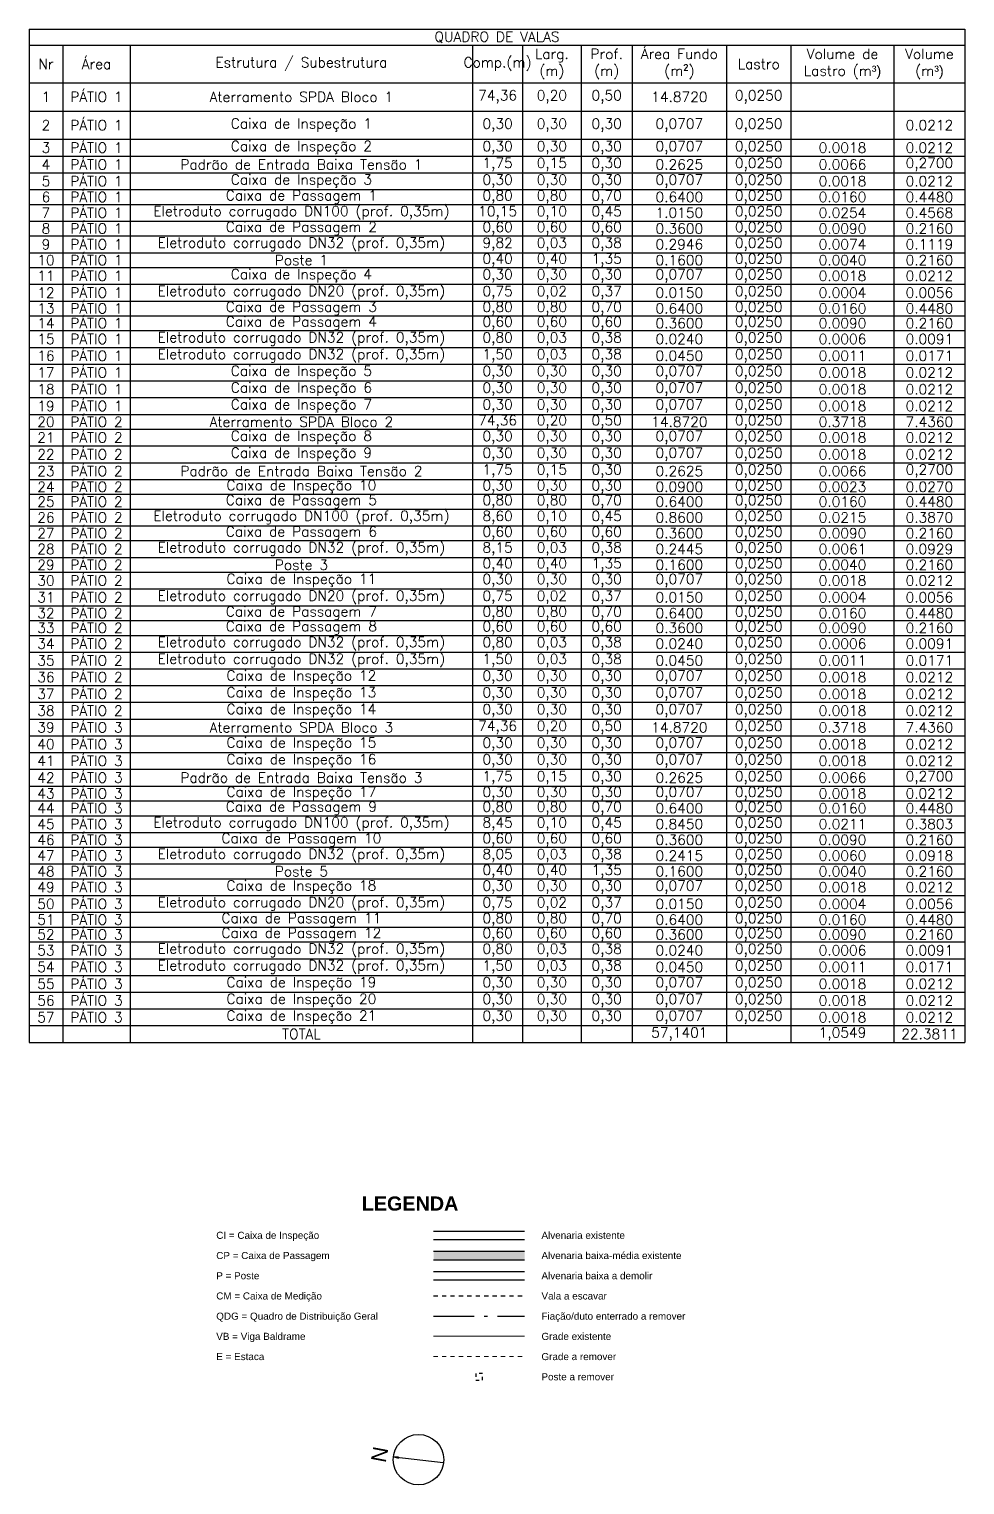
# Model space of a CAD drawing. Extents: x 0 to 11638, y -6007 to 0.
# Drawn here: x 10120.04 to 10147.82, y -3785.59 to -3742.37 of the extents above; entities that cross this region are included whole.
import ezdxf

# ---------------------------------------------------------------- set-up
doc = ezdxf.new("R2010")
doc.units = 0
doc.linetypes.add('ACAD_ISO10W100', pattern=[18, 12, -3, 0, -3])
doc.linetypes.add('DASHED', pattern=[0.25, 0.125, -0.125])
doc.layers.get('0').update_dxf_attribs({"linetype": 'CONTINUOUS'})
for name, color, linetype, lineweight in [('ARQ - Alvenaria Alta', 251, 'CONTINUOUS', 13), ('ARQ - Alvenaria Média-Baixa', 252, 'CONTINUOUS', 20), ('ARQ - Grades', 1, 'CONTINUOUS', 15), ('Elétrica', 30, 'CONTINUOUS', 20)]:
    doc.layers.add(name, color=color, linetype=linetype, lineweight=lineweight)
doc.layers.add('ARQ - Desnível Terreno', color=14, linetype='CONTINUOUS')
doc.styles.add('ROMANS', font='romans.shx', dxfattribs={"height": 0.3})
doc.styles.get("Standard").update_dxf_attribs({"font": 'arial.ttf', "height": 0.15})

# ---------------------------------------------------------------- blocks, each defined once
blk = doc.blocks.new('*T853')
at = {"color": 0, "linetype": 'ByBlock', "lineweight": -2, "transparency": 16777216}
for p, q in [((0, 0), (27.781, 0)), ((0, 0), (0, -30.084)), ((27.781, 0), (27.781, -30.084)), ((0, -0.48), (27.781, -0.48)), ((1, -0.48), (1, -30.084)), ((3, -0.48), (3, -30.084)), ((13.168, -0.48), (13.168, -30.084)), ((14.647, -0.48), (14.647, -30.084)), ((16.394, -0.48), (16.394, -30.084)), ((17.904, -0.48), (17.904, -30.084)), ((20.707, -0.48), (20.707, -30.084)), ((22.618, -0.48), (22.618, -30.084)), ((25.677, -0.48), (25.677, -30.084)), ((0, -1.592), (27.781, -1.592)), ((0, -2.432), (27.781, -2.432)), ((0, -3.272), (27.781, -3.272)), ((0, -3.769), (27.781, -3.769)), ((0, -4.266), (27.781, -4.266)), ((0, -4.764), (27.781, -4.764)), ((0, -5.204), (27.781, -5.204)), ((0, -5.701), (27.781, -5.701)), ((0, -6.141), (27.781, -6.141)), ((0, -6.638), (27.781, -6.638)), ((0, -7.078), (27.781, -7.078)), ((0, -7.575), (27.781, -7.575)), ((0, -8.072), (27.781, -8.072)), ((0, -8.512), (27.781, -8.512)), ((0, -8.952), (27.781, -8.952)), ((0, -9.449), (27.781, -9.449)), ((0, -9.946), (27.781, -9.946)), ((0, -10.444), (27.781, -10.444)), ((0, -10.941), (27.781, -10.941)), ((0, -11.438), (27.781, -11.438)), ((0, -11.878), (27.781, -11.878)), ((0, -12.375), (27.781, -12.375)), ((0, -12.872), (27.781, -12.872)), ((0, -13.369), (27.781, -13.369)), ((0, -13.809), (27.781, -13.809)), ((0, -14.249), (27.781, -14.249)), ((0, -14.746), (27.781, -14.746)), ((0, -15.186), (27.781, -15.186)), ((0, -15.684), (27.781, -15.684)), ((0, -16.124), (27.781, -16.124)), ((0, -16.621), (27.781, -16.621)), ((0, -17.118), (27.781, -17.118)), ((0, -17.558), (27.781, -17.558)), ((0, -17.998), (27.781, -17.998)), ((0, -18.495), (27.781, -18.495)), ((0, -18.992), (27.781, -18.992)), ((0, -19.489), (27.781, -19.489)), ((0, -19.986), (27.781, -19.986)), ((0, -20.484), (27.781, -20.484)), ((0, -20.981), (27.781, -20.981)), ((0, -21.478), (27.781, -21.478)), ((0, -21.975), (27.781, -21.975)), ((0, -22.472), (27.781, -22.472)), ((0, -22.912), (27.781, -22.912)), ((0, -23.352), (27.781, -23.352)), ((0, -23.849), (27.781, -23.849)), ((0, -24.289), (27.781, -24.289)), ((0, -24.786), (27.781, -24.786)), ((0, -25.226), (27.781, -25.226)), ((0, -25.724), (27.781, -25.724)), ((0, -26.221), (27.781, -26.221)), ((0, -26.661), (27.781, -26.661)), ((0, -27.101), (27.781, -27.101)), ((0, -27.598), (27.781, -27.598)), ((0, -28.095), (27.781, -28.095)), ((0, -28.592), (27.781, -28.592)), ((0, -29.089), (27.781, -29.089)), ((0, -29.586), (27.781, -29.586)), ((0, -30.084), (27.781, -30.084))]:
    blk.add_line(p, q, dxfattribs=at)
at = {"color": 0, "lineweight": -2, "transparency": 16777216, "char_height": 0.3, "attachment_point": 5, "style": 'ROMANS'}
for s, insert, width in [('QUADRO DE VALAS', (13.891, -0.24), 27.70131), ('Área', (2, -1.036), 1.92), ('Estrutura / Subestrutura', (8.084, -1.036), 10.08832), ('Comp.(m)', (13.908, -1.036), 1.3987), ('Larg. (m)', (15.52, -1.036), 1.66691), ('Prof. (m)', (17.149, -1.036), 1.43008), ('Área Fundo (m²)', (19.305, -1.036), 2.72275), ('Volume de Lastro (m{\\fArial|b0|i0|c0|p34;³)}', (24.148, -1.036), 2.97929), ('Volume (m{\\fArial|b0|i0|c0|p34;³)}', (26.729, -1.036), 2.02415), ('Nr', (0.5, -1.036), 0.92), ('Lastro', (21.662, -1.036), 1.83111), ('1', (0.5, -2.012), 0.94), ('PÁTIO 1', (2, -2.012), 1.94), ('{\\C256;Aterramento SPDA Bloco 1}', (8.084, -2.012), 10.10832), ('74,36', (13.908, -2.012), 1.4187), ('0,20', (15.52, -2.012), 1.68691), ('0,50', (17.149, -2.012), 1.45008), ('14.8720', (19.305, -2.012), 2.74275), ('0,0250', (21.662, -2.012), 1.85111), ('2', (0.5, -2.852), 0.94), ('PÁTIO 1', (2, -2.852), 1.94), ('Caixa de Inspeção 1', (8.084, -2.852), 10.10832), ('0,30', (13.908, -2.852), 1.4187), ('0,30', (15.52, -2.852), 1.68691), ('0,30', (17.149, -2.852), 1.45008), ('0,0707', (19.305, -2.852), 2.74275), ('0,0250', (21.662, -2.852), 1.85111), ('0.0212', (26.729, -2.852), 2.04415), ('3', (0.5, -3.521), 0.94), ('PÁTIO 1', (2, -3.521), 1.94), ('Caixa de Inspeção 2', (8.084, -3.521), 10.10832), ('0,30', (13.908, -3.521), 1.4187), ('0,30', (15.52, -3.521), 1.68691), ('0,30', (17.149, -3.521), 1.45008), ('0,0707', (19.305, -3.521), 2.74275), ('0,0250', (21.662, -3.521), 1.85111), ('0.0018', (24.148, -3.521), 2.99929), ('0.0212', (26.729, -3.521), 2.04415), ('4', (0.5, -4.018), 0.94), ('PÁTIO 1', (2, -4.018), 1.94), ('{\\C256;Padrão de Entrada Baixa Tensão 1}', (8.084, -4.018), 10.10832), ('1,75', (13.908, -4.018), 1.4187), ('0,15', (15.52, -4.018), 1.68691), ('0,30', (17.149, -4.018), 1.45008), ('0.2625', (19.305, -4.018), 2.74275), ('0,0250', (21.662, -4.018), 1.85111), ('0.0066', (24.148, -4.018), 2.99929), ('0,2700', (26.729, -4.018), 2.04415), ('PÁTIO 1', (2, -4.515), 1.94), ('Caixa de Inspeção 3', (8.084, -4.515), 10.10832), ('0,30', (13.908, -4.515), 1.4187), ('0,30', (15.52, -4.515), 1.68691), ('0,30', (17.149, -4.515), 1.45008), ('0,0707', (19.305, -4.515), 2.74275), ('0,0250', (21.662, -4.515), 1.85111), ('5', (0.5, -4.515), 0.94), ('PÁTIO 1', (2, -4.984), 1.94), ('0.0018', (24.148, -4.515), 2.99929), ('0.0212', (26.729, -4.515), 2.04415), ('6', (0.5, -4.984), 0.94), ('Caixa de Passagem 1', (8.084, -4.984), 10.10832), ('0,80', (13.908, -4.984), 1.4187), ('0,80', (15.52, -4.984), 1.68691), ('0,70', (17.149, -4.984), 1.45008), ('0.6400', (19.305, -4.984), 2.74275), ('0,0250', (21.662, -4.984), 1.85111), ('0.0160', (24.148, -4.984), 2.99929), ('0.4480', (26.729, -4.984), 2.04415), ('7', (0.5, -5.452), 0.94), ('PÁTIO 1', (2, -5.452), 1.94), ('Eletroduto corrugado DN100 (prof. 0,35m)', (8.084, -5.452), 10.10832), ('10,15', (13.908, -5.452), 1.4187), ('0,10', (15.52, -5.452), 1.68691), ('0,45', (17.149, -5.452), 1.45008), ('1.0150', (19.305, -5.452), 2.74275), ('0,0250', (21.662, -5.452), 1.85111), ('0.0254', (24.148, -5.452), 2.99929), ('0.4568', (26.729, -5.452), 2.04415), ('8', (0.5, -5.921), 0.94), ('PÁTIO 1', (2, -5.921), 1.94), ('Caixa de Passagem 2', (8.084, -5.921), 10.10832), ('0,60', (13.908, -5.921), 1.4187), ('0,60', (15.52, -5.921), 1.68691), ('0,60', (17.149, -5.921), 1.45008), ('0.3600', (19.305, -5.921), 2.74275), ('0,0250', (21.662, -5.921), 1.85111), ('0.0090', (24.148, -5.921), 2.99929), ('0.2160', (26.729, -5.921), 2.04415), ('9', (0.5, -6.389), 0.94), ('PÁTIO 1', (2, -6.389), 1.94), ('Eletroduto corrugado DN32 (prof. 0,35m)', (8.084, -6.389), 10.10832), ('9,82', (13.908, -6.389), 1.4187), ('0,03', (15.52, -6.389), 1.68691), ('0,38', (17.149, -6.389), 1.45008), ('0.2946', (19.305, -6.389), 2.74275), ('0,0250', (21.662, -6.389), 1.85111), ('0.0074', (24.148, -6.389), 2.99929), ('0.1119', (26.729, -6.389), 2.04415), ('10', (0.5, -6.858), 0.94), ('PÁTIO 1', (2, -6.858), 1.94), ('Poste 1', (8.084, -6.858), 10.10832), ('0,40', (13.908, -6.858), 1.4187), ('0,40', (15.52, -6.858), 1.68691), ('1,35', (17.149, -6.858), 1.45008), ('0.1600', (19.305, -6.858), 2.74275), ('0,0250', (21.662, -6.858), 1.85111), ('0.0040', (24.148, -6.858), 2.99929), ('0.2160', (26.729, -6.858), 2.04415), ('11', (0.5, -7.326), 0.94), ('PÁTIO 1', (2, -7.326), 1.94), ('Caixa de Inspeção 4', (8.084, -7.326), 10.10832), ('0,30', (13.908, -7.326), 1.4187), ('0,30', (15.52, -7.326), 1.68691), ('0,30', (17.149, -7.326), 1.45008), ('0,0707', (19.305, -7.326), 2.74275), ('0,0250', (21.662, -7.326), 1.85111), ('0.0018', (24.148, -7.326), 2.99929), ('0.0212', (26.729, -7.326), 2.04415), ('12', (0.5, -7.824), 0.94), ('PÁTIO 1', (2, -7.824), 1.94), ('Eletroduto corrugado DN20 (prof. 0,35m)', (8.084, -7.824), 10.10832), ('0,75', (13.908, -7.824), 1.4187), ('0,02', (15.52, -7.824), 1.68691), ('0,37', (17.149, -7.824), 1.45008), ('0.0150', (19.305, -7.824), 2.74275), ('0,0250', (21.662, -7.824), 1.85111), ('0.0004', (24.148, -7.824), 2.99929), ('0.0056', (26.729, -7.824), 2.04415), ('13', (0.5, -8.292), 0.94), ('PÁTIO 1', (2, -8.292), 1.94), ('Caixa de Passagem 3', (8.084, -8.292), 10.10832), ('0,80', (13.908, -8.292), 1.4187), ('0,80', (15.52, -8.292), 1.68691), ('0,70', (17.149, -8.292), 1.45008), ('0.6400', (19.305, -8.292), 2.74275), ('0,0250', (21.662, -8.292), 1.85111), ('0.0160', (24.148, -8.292), 2.99929), ('0.4480', (26.729, -8.292), 2.04415), ('14', (0.5, -8.732), 0.94), ('PÁTIO 1', (2, -8.732), 1.94), ('Caixa de Passagem 4', (8.084, -8.732), 10.10832), ('0,60', (13.908, -8.732), 1.4187), ('0,60', (15.52, -8.732), 1.68691), ('0,60', (17.149, -8.732), 1.45008), ('0.3600', (19.305, -8.732), 2.74275), ('0,0250', (21.662, -8.732), 1.85111), ('0.0090', (24.148, -8.732), 2.99929), ('0.2160', (26.729, -8.732), 2.04415), ('15', (0.5, -9.201), 0.94), ('PÁTIO 1', (2, -9.201), 1.94), ('Eletroduto corrugado DN32 (prof. 0,35m)', (8.084, -9.201), 10.10832), ('0,80', (13.908, -9.201), 1.4187), ('0,03', (15.52, -9.201), 1.68691), ('0,38', (17.149, -9.201), 1.45008), ('0.0240', (19.305, -9.201), 2.74275), ('0,0250', (21.662, -9.201), 1.85111), ('0.0006', (24.148, -9.201), 2.99929), ('0.0091', (26.729, -9.201), 2.04415), ('PÁTIO 1', (2, -9.698), 1.94), ('Eletroduto corrugado DN32 (prof. 0,35m)', (8.084, -9.698), 10.10832), ('1,50', (13.908, -9.698), 1.4187), ('0,03', (15.52, -9.698), 1.68691), ('0,38', (17.149, -9.698), 1.45008), ('0,0250', (21.662, -9.698), 1.85111), ('16', (0.5, -9.698), 0.94), ('0.0450', (19.305, -9.698), 2.74275), ('0.0011', (24.148, -9.698), 2.99929), ('0.0171', (26.729, -9.698), 2.04415), ('17', (0.5, -10.195), 0.94), ('PÁTIO 1', (2, -10.195), 1.94), ('Caixa de Inspeção 5', (8.084, -10.195), 10.10832), ('0,30', (13.908, -10.195), 1.4187), ('0,30', (15.52, -10.195), 1.68691), ('0,30', (17.149, -10.195), 1.45008), ('0,0707', (19.305, -10.195), 2.74275), ('0,0250', (21.662, -10.195), 1.85111), ('0.0018', (24.148, -10.195), 2.99929), ('0.0212', (26.729, -10.195), 2.04415), ('18', (0.5, -10.692), 0.94), ('PÁTIO 1', (2, -10.692), 1.94), ('Caixa de Inspeção 6', (8.084, -10.692), 10.10832), ('0,30', (13.908, -10.692), 1.4187), ('0,30', (15.52, -10.692), 1.68691), ('0,30', (17.149, -10.692), 1.45008), ('0,0707', (19.305, -10.692), 2.74275), ('0,0250', (21.662, -10.692), 1.85111), ('0.0018', (24.148, -10.692), 2.99929), ('0.0212', (26.729, -10.692), 2.04415), ('19', (0.5, -11.189), 0.94), ('PÁTIO 1', (2, -11.189), 1.94), ('Caixa de Inspeção 7', (8.084, -11.189), 10.10832), ('0,30', (13.908, -11.189), 1.4187), ('0,30', (15.52, -11.189), 1.68691), ('0,30', (17.149, -11.189), 1.45008), ('0,0707', (19.305, -11.189), 2.74275), ('0,0250', (21.662, -11.189), 1.85111), ('0.0018', (24.148, -11.189), 2.99929), ('0.0212', (26.729, -11.189), 2.04415), ('20', (0.5, -11.658), 0.94), ('PÁTIO 2', (2, -11.658), 1.94), ('{\\C256;Aterramento SPDA Bloco 2}', (8.084, -11.658), 10.10832), ('74,36', (13.908, -11.658), 1.4187), ('0,20', (15.52, -11.658), 1.68691), ('0,50', (17.149, -11.658), 1.45008), ('14.8720', (19.305, -11.658), 2.74275), ('0,0250', (21.662, -11.658), 1.85111), ('0.3718', (24.148, -11.658), 2.99929), ('7.4360', (26.729, -11.658), 2.04415), ('21', (0.5, -12.126), 0.94), ('PÁTIO 2', (2, -12.126), 1.94), ('Caixa de Inspeção 8', (8.084, -12.126), 10.10832), ('0,30', (13.908, -12.126), 1.4187), ('0,30', (15.52, -12.126), 1.68691), ('0,30', (17.149, -12.126), 1.45008), ('0,0707', (19.305, -12.126), 2.74275), ('0,0250', (21.662, -12.126), 1.85111), ('0.0018', (24.148, -12.126), 2.99929), ('0.0212', (26.729, -12.126), 2.04415), ('22', (0.5, -12.624), 0.94), ('PÁTIO 2', (2, -12.624), 1.94), ('Caixa de Inspeção 9', (8.084, -12.624), 10.10832), ('0,30', (13.908, -12.624), 1.4187), ('0,30', (15.52, -12.624), 1.68691), ('0,30', (17.149, -12.624), 1.45008), ('0,0707', (19.305, -12.624), 2.74275), ('0,0250', (21.662, -12.624), 1.85111), ('0.0018', (24.148, -12.624), 2.99929), ('0.0212', (26.729, -12.624), 2.04415), ('PÁTIO 2', (2, -13.121), 1.94), ('{\\C256;Padrão de Entrada Baixa Tensão 2}', (8.084, -13.121), 10.10832), ('1,75', (13.908, -13.121), 1.4187), ('0,15', (15.52, -13.121), 1.68691), ('0,30', (17.149, -13.121), 1.45008), ('0,0250', (21.662, -13.121), 1.85111), ('0,2700', (26.729, -13.121), 2.04415), ('23', (0.5, -13.121), 0.94), ('PÁTIO 2', (2, -13.589), 1.94), ('Caixa de Inspeção 10', (8.084, -13.589), 10.10832), ('0,30', (13.908, -13.589), 1.4187), ('0,30', (15.52, -13.589), 1.68691), ('0,30', (17.149, -13.589), 1.45008), ('0.2625', (19.305, -13.121), 2.74275), ('0,0250', (21.662, -13.589), 1.85111), ('0.0066', (24.148, -13.121), 2.99929), ('24', (0.5, -13.589), 0.94), ('PÁTIO 2', (2, -14.029), 1.94), ('Caixa de Passagem 5', (8.084, -14.029), 10.10832), ('0.0900', (19.305, -13.589), 2.74275), ('0.0023', (24.148, -13.589), 2.99929), ('0.0270', (26.729, -13.589), 2.04415), ('25', (0.5, -14.029), 0.94), ('PÁTIO 2', (2, -14.498), 1.94), ('Eletroduto corrugado DN100 (prof. 0,35m)', (8.084, -14.498), 10.10832), ('0,80', (13.908, -14.029), 1.4187), ('0,80', (15.52, -14.029), 1.68691), ('0,70', (17.149, -14.029), 1.45008), ('0.6400', (19.305, -14.029), 2.74275), ('0,0250', (21.662, -14.029), 1.85111), ('0.0160', (24.148, -14.029), 2.99929), ('0.4480', (26.729, -14.029), 2.04415), ('26', (0.5, -14.498), 0.94), ('8,60', (13.908, -14.498), 1.4187), ('0,10', (15.52, -14.498), 1.68691), ('0,45', (17.149, -14.498), 1.45008), ('0.8600', (19.305, -14.498), 2.74275), ('0,0250', (21.662, -14.498), 1.85111), ('0.0215', (24.148, -14.498), 2.99929), ('0.3870', (26.729, -14.498), 2.04415), ('27', (0.5, -14.966), 0.94), ('PÁTIO 2', (2, -14.966), 1.94), ('Caixa de Passagem 6', (8.084, -14.966), 10.10832), ('0,60', (13.908, -14.966), 1.4187), ('0,60', (15.52, -14.966), 1.68691), ('0,60', (17.149, -14.966), 1.45008), ('0.3600', (19.305, -14.966), 2.74275), ('0,0250', (21.662, -14.966), 1.85111), ('0.0090', (24.148, -14.966), 2.99929), ('0.2160', (26.729, -14.966), 2.04415), ('28', (0.5, -15.435), 0.94), ('PÁTIO 2', (2, -15.435), 1.94), ('Eletroduto corrugado DN32 (prof. 0,35m)', (8.084, -15.435), 10.10832), ('8,15', (13.908, -15.435), 1.4187), ('0,03', (15.52, -15.435), 1.68691), ('0,38', (17.149, -15.435), 1.45008), ('0.2445', (19.305, -15.435), 2.74275), ('0,0250', (21.662, -15.435), 1.85111), ('0.0061', (24.148, -15.435), 2.99929), ('0.0929', (26.729, -15.435), 2.04415), ('29', (0.5, -15.904), 0.94), ('PÁTIO 2', (2, -15.904), 1.94), ('Poste 3', (8.084, -15.904), 10.10832), ('0,40', (13.908, -15.904), 1.4187), ('0,40', (15.52, -15.904), 1.68691), ('1,35', (17.149, -15.904), 1.45008), ('0.1600', (19.305, -15.904), 2.74275), ('0,0250', (21.662, -15.904), 1.85111), ('0.0040', (24.148, -15.904), 2.99929), ('0.2160', (26.729, -15.904), 2.04415), ('30', (0.5, -16.372), 0.94), ('PÁTIO 2', (2, -16.372), 1.94), ('Caixa de Inspeção 11', (8.084, -16.372), 10.10832), ('0,30', (13.908, -16.372), 1.4187), ('0,30', (15.52, -16.372), 1.68691), ('0,30', (17.149, -16.372), 1.45008), ('0,0707', (19.305, -16.372), 2.74275), ('0,0250', (21.662, -16.372), 1.85111), ('0.0018', (24.148, -16.372), 2.99929), ('0.0212', (26.729, -16.372), 2.04415), ('31', (0.5, -16.869), 0.94), ('PÁTIO 2', (2, -16.869), 1.94), ('Eletroduto corrugado DN20 (prof. 0,35m)', (8.084, -16.869), 10.10832), ('0,75', (13.908, -16.869), 1.4187), ('0,02', (15.52, -16.869), 1.68691), ('0,37', (17.149, -16.869), 1.45008), ('0.0150', (19.305, -16.869), 2.74275), ('0,0250', (21.662, -16.869), 1.85111), ('0.0004', (24.148, -16.869), 2.99929), ('0.0056', (26.729, -16.869), 2.04415), ('32', (0.5, -17.338), 0.94), ('PÁTIO 2', (2, -17.338), 1.94), ('Caixa de Passagem 7', (8.084, -17.338), 10.10832), ('0,80', (13.908, -17.338), 1.4187), ('0,80', (15.52, -17.338), 1.68691), ('0,70', (17.149, -17.338), 1.45008), ('0.6400', (19.305, -17.338), 2.74275), ('0,0250', (21.662, -17.338), 1.85111), ('0.0160', (24.148, -17.338), 2.99929), ('0.4480', (26.729, -17.338), 2.04415), ('33', (0.5, -17.778), 0.94), ('PÁTIO 2', (2, -17.778), 1.94), ('Caixa de Passagem 8', (8.084, -17.778), 10.10832), ('0,60', (13.908, -17.778), 1.4187), ('0,60', (15.52, -17.778), 1.68691), ('0,60', (17.149, -17.778), 1.45008), ('0.3600', (19.305, -17.778), 2.74275), ('0,0250', (21.662, -17.778), 1.85111), ('0.0090', (24.148, -17.778), 2.99929), ('0.2160', (26.729, -17.778), 2.04415), ('34', (0.5, -18.246), 0.94), ('PÁTIO 2', (2, -18.246), 1.94), ('Eletroduto corrugado DN32 (prof. 0,35m)', (8.084, -18.246), 10.10832), ('0,80', (13.908, -18.246), 1.4187), ('0,03', (15.52, -18.246), 1.68691), ('0,38', (17.149, -18.246), 1.45008), ('0.0240', (19.305, -18.246), 2.74275), ('0,0250', (21.662, -18.246), 1.85111), ('0.0006', (24.148, -18.246), 2.99929), ('0.0091', (26.729, -18.246), 2.04415), ('PÁTIO 2', (2, -18.744), 1.94), ('Eletroduto corrugado DN32 (prof. 0,35m)', (8.084, -18.744), 10.10832), ('1,50', (13.908, -18.744), 1.4187), ('0,03', (15.52, -18.744), 1.68691), ('0,38', (17.149, -18.744), 1.45008), ('0,0250', (21.662, -18.744), 1.85111), ('35', (0.5, -18.744), 0.94), ('PÁTIO 2', (2, -19.241), 1.94), ('0.0450', (19.305, -18.744), 2.74275), ('0.0011', (24.148, -18.744), 2.99929), ('0.0171', (26.729, -18.744), 2.04415), ('36', (0.5, -19.241), 0.94), ('Caixa de Inspeção 12', (8.084, -19.241), 10.10832), ('0,30', (13.908, -19.241), 1.4187), ('0,30', (15.52, -19.241), 1.68691), ('0,30', (17.149, -19.241), 1.45008), ('0,0707', (19.305, -19.241), 2.74275), ('0,0250', (21.662, -19.241), 1.85111), ('0.0018', (24.148, -19.241), 2.99929), ('0.0212', (26.729, -19.241), 2.04415), ('37', (0.5, -19.738), 0.94), ('PÁTIO 2', (2, -19.738), 1.94), ('Caixa de Inspeção 13', (8.084, -19.738), 10.10832), ('0,30', (13.908, -19.738), 1.4187), ('0,30', (15.52, -19.738), 1.68691), ('0,30', (17.149, -19.738), 1.45008), ('0,0707', (19.305, -19.738), 2.74275), ('0,0250', (21.662, -19.738), 1.85111), ('0.0018', (24.148, -19.738), 2.99929), ('0.0212', (26.729, -19.738), 2.04415), ('38', (0.5, -20.235), 0.94), ('PÁTIO 2', (2, -20.235), 1.94), ('Caixa de Inspeção 14', (8.084, -20.235), 10.10832), ('0,30', (13.908, -20.235), 1.4187), ('0,30', (15.52, -20.235), 1.68691), ('0,30', (17.149, -20.235), 1.45008), ('0,0707', (19.305, -20.235), 2.74275), ('0,0250', (21.662, -20.235), 1.85111), ('0.0018', (24.148, -20.235), 2.99929), ('0.0212', (26.729, -20.235), 2.04415), ('39', (0.5, -20.732), 0.94), ('PÁTIO 3', (2, -20.732), 1.94), ('{\\C256;Aterramento SPDA Bloco 3}', (8.084, -20.732), 10.10832), ('74,36', (13.908, -20.732), 1.4187), ('0,20', (15.52, -20.732), 1.68691), ('0,50', (17.149, -20.732), 1.45008), ('14.8720', (19.305, -20.732), 2.74275), ('0,0250', (21.662, -20.732), 1.85111), ('0.3718', (24.148, -20.732), 2.99929), ('7.4360', (26.729, -20.732), 2.04415), ('40', (0.5, -21.229), 0.94), ('PÁTIO 3', (2, -21.229), 1.94), ('Caixa de Inspeção 15', (8.084, -21.229), 10.10832), ('0,30', (13.908, -21.229), 1.4187), ('0,30', (15.52, -21.229), 1.68691), ('0,30', (17.149, -21.229), 1.45008), ('0,0707', (19.305, -21.229), 2.74275), ('0,0250', (21.662, -21.229), 1.85111), ('0.0018', (24.148, -21.229), 2.99929), ('0.0212', (26.729, -21.229), 2.04415), ('41', (0.5, -21.726), 0.94), ('PÁTIO 3', (2, -21.726), 1.94), ('Caixa de Inspeção 16', (8.084, -21.726), 10.10832), ('0,30', (13.908, -21.726), 1.4187), ('0,30', (15.52, -21.726), 1.68691), ('0,30', (17.149, -21.726), 1.45008), ('0,0707', (19.305, -21.726), 2.74275), ('0,0250', (21.662, -21.726), 1.85111), ('0.0018', (24.148, -21.726), 2.99929), ('0.0212', (26.729, -21.726), 2.04415), ('PÁTIO 3', (2, -22.224), 1.94), ('1,75', (13.908, -22.224), 1.4187), ('0,15', (15.52, -22.224), 1.68691), ('0,30', (17.149, -22.224), 1.45008), ('0,0250', (21.662, -22.224), 1.85111), ('0,2700', (26.729, -22.224), 2.04415), ('42', (0.5, -22.224), 0.94), ('PÁTIO 3', (2, -22.692), 1.94), ('{\\C256;Padrão de Entrada Baixa Tensão 3}', (8.084, -22.224), 10.10832), ('0.2625', (19.305, -22.224), 2.74275), ('0.0066', (24.148, -22.224), 2.99929), ('43', (0.5, -22.692), 0.94), ('PÁTIO 3', (2, -23.132), 1.94), ('Caixa de Inspeção 17', (8.084, -22.692), 10.10832), ('0,30', (13.908, -22.692), 1.4187), ('0,30', (15.52, -22.692), 1.68691), ('0,30', (17.149, -22.692), 1.45008), ('0,0707', (19.305, -22.692), 2.74275), ('0,0250', (21.662, -22.692), 1.85111), ('0.0018', (24.148, -22.692), 2.99929), ('0.0212', (26.729, -22.692), 2.04415), ('44', (0.5, -23.132), 0.94), ('Caixa de Passagem 9', (8.084, -23.132), 10.10832), ('0,80', (13.908, -23.132), 1.4187), ('0,80', (15.52, -23.132), 1.68691), ('0,70', (17.149, -23.132), 1.45008), ('0.6400', (19.305, -23.132), 2.74275), ('0,0250', (21.662, -23.132), 1.85111), ('0.0160', (24.148, -23.132), 2.99929), ('0.4480', (26.729, -23.132), 2.04415), ('45', (0.5, -23.601), 0.94), ('PÁTIO 3', (2, -23.601), 1.94), ('Eletroduto corrugado DN100 (prof. 0,35m)', (8.084, -23.601), 10.10832), ('8,45', (13.908, -23.601), 1.4187), ('0,10', (15.52, -23.601), 1.68691), ('0,45', (17.149, -23.601), 1.45008), ('0.8450', (19.305, -23.601), 2.74275), ('0,0250', (21.662, -23.601), 1.85111), ('0.0211', (24.148, -23.601), 2.99929), ('0.3803', (26.729, -23.601), 2.04415), ('46', (0.5, -24.069), 0.94), ('PÁTIO 3', (2, -24.069), 1.94), ('Caixa de Passagem 10', (8.084, -24.069), 10.10832), ('0,60', (13.908, -24.069), 1.4187), ('0,60', (15.52, -24.069), 1.68691), ('0,60', (17.149, -24.069), 1.45008), ('0.3600', (19.305, -24.069), 2.74275), ('0,0250', (21.662, -24.069), 1.85111), ('0.0090', (24.148, -24.069), 2.99929), ('0.2160', (26.729, -24.069), 2.04415), ('47', (0.5, -24.538), 0.94), ('PÁTIO 3', (2, -24.538), 1.94), ('Eletroduto corrugado DN32 (prof. 0,35m)', (8.084, -24.538), 10.10832), ('8,05', (13.908, -24.538), 1.4187), ('0,03', (15.52, -24.538), 1.68691), ('0,38', (17.149, -24.538), 1.45008), ('0.2415', (19.305, -24.538), 2.74275), ('0,0250', (21.662, -24.538), 1.85111), ('0.0060', (24.148, -24.538), 2.99929), ('0.0918', (26.729, -24.538), 2.04415), ('48', (0.5, -25.006), 0.94), ('PÁTIO 3', (2, -25.006), 1.94), ('Poste 5', (8.084, -25.006), 10.10832), ('0,40', (13.908, -25.006), 1.4187), ('0,40', (15.52, -25.006), 1.68691), ('1,35', (17.149, -25.006), 1.45008), ('0.1600', (19.305, -25.006), 2.74275), ('0,0250', (21.662, -25.006), 1.85111), ('0.0040', (24.148, -25.006), 2.99929), ('0.2160', (26.729, -25.006), 2.04415), ('49', (0.5, -25.475), 0.94), ('PÁTIO 3', (2, -25.475), 1.94), ('Caixa de Inspeção 18', (8.084, -25.475), 10.10832), ('0,30', (13.908, -25.475), 1.4187), ('0,30', (15.52, -25.475), 1.68691), ('0,30', (17.149, -25.475), 1.45008), ('0,0707', (19.305, -25.475), 2.74275), ('0,0250', (21.662, -25.475), 1.85111), ('0.0018', (24.148, -25.475), 2.99929), ('0.0212', (26.729, -25.475), 2.04415), ('50', (0.5, -25.972), 0.94), ('PÁTIO 3', (2, -25.972), 1.94), ('Eletroduto corrugado DN20 (prof. 0,35m)', (8.084, -25.972), 10.10832), ('0,75', (13.908, -25.972), 1.4187), ('0,02', (15.52, -25.972), 1.68691), ('0,37', (17.149, -25.972), 1.45008), ('0.0150', (19.305, -25.972), 2.74275), ('0,0250', (21.662, -25.972), 1.85111), ('0.0004', (24.148, -25.972), 2.99929), ('0.0056', (26.729, -25.972), 2.04415), ('51', (0.5, -26.441), 0.94), ('PÁTIO 3', (2, -26.441), 1.94), ('Caixa de Passagem 11', (8.084, -26.441), 10.10832), ('0,80', (13.908, -26.441), 1.4187), ('0,80', (15.52, -26.441), 1.68691), ('0,70', (17.149, -26.441), 1.45008), ('0.6400', (19.305, -26.441), 2.74275), ('0,0250', (21.662, -26.441), 1.85111), ('0.0160', (24.148, -26.441), 2.99929), ('0.4480', (26.729, -26.441), 2.04415), ('52', (0.5, -26.881), 0.94), ('PÁTIO 3', (2, -26.881), 1.94), ('Caixa de Passagem 12', (8.084, -26.881), 10.10832), ('0,60', (13.908, -26.881), 1.4187), ('0,60', (15.52, -26.881), 1.68691), ('0,60', (17.149, -26.881), 1.45008), ('0.3600', (19.305, -26.881), 2.74275), ('0,0250', (21.662, -26.881), 1.85111), ('0.0090', (24.148, -26.881), 2.99929), ('0.2160', (26.729, -26.881), 2.04415), ('53', (0.5, -27.349), 0.94), ('PÁTIO 3', (2, -27.349), 1.94), ('Eletroduto corrugado DN32 (prof. 0,35m)', (8.084, -27.349), 10.10832), ('0,80', (13.908, -27.349), 1.4187), ('0,03', (15.52, -27.349), 1.68691), ('0,38', (17.149, -27.349), 1.45008), ('0.0240', (19.305, -27.349), 2.74275), ('0,0250', (21.662, -27.349), 1.85111), ('0.0006', (24.148, -27.349), 2.99929), ('0.0091', (26.729, -27.349), 2.04415), ('PÁTIO 3', (2, -27.846), 1.94), ('Eletroduto corrugado DN32 (prof. 0,35m)', (8.084, -27.846), 10.10832), ('1,50', (13.908, -27.846), 1.4187), ('0,03', (15.52, -27.846), 1.68691), ('0,38', (17.149, -27.846), 1.45008), ('0,0250', (21.662, -27.846), 1.85111), ('54', (0.5, -27.846), 0.94), ('0.0450', (19.305, -27.846), 2.74275), ('0.0011', (24.148, -27.846), 2.99929), ('0.0171', (26.729, -27.846), 2.04415), ('55', (0.5, -28.344), 0.94), ('PÁTIO 3', (2, -28.344), 1.94), ('Caixa de Inspeção 19', (8.084, -28.344), 10.10832), ('0,30', (13.908, -28.344), 1.4187), ('0,30', (15.52, -28.344), 1.68691), ('0,30', (17.149, -28.344), 1.45008), ('0,0707', (19.305, -28.344), 2.74275), ('0,0250', (21.662, -28.344), 1.85111), ('0.0018', (24.148, -28.344), 2.99929), ('0.0212', (26.729, -28.344), 2.04415), ('56', (0.5, -28.841), 0.94), ('PÁTIO 3', (2, -28.841), 1.94), ('Caixa de Inspeção 20', (8.084, -28.841), 10.10832), ('0,30', (13.908, -28.841), 1.4187), ('0,30', (15.52, -28.841), 1.68691), ('0,30', (17.149, -28.841), 1.45008), ('0,0707', (19.305, -28.841), 2.74275), ('0,0250', (21.662, -28.841), 1.85111), ('0.0018', (24.148, -28.841), 2.99929), ('0.0212', (26.729, -28.841), 2.04415), ('57', (0.5, -29.338), 0.94), ('PÁTIO 3', (2, -29.338), 1.94), ('Caixa de Inspeção 21', (8.084, -29.338), 10.10832), ('0,30', (13.908, -29.338), 1.4187), ('0,30', (15.52, -29.338), 1.68691), ('0,30', (17.149, -29.338), 1.45008), ('0,0707', (19.305, -29.338), 2.74275), ('0,0250', (21.662, -29.338), 1.85111), ('0.0018', (24.148, -29.338), 2.99929), ('0.0212', (26.729, -29.338), 2.04415), ('TOTAL', (8.084, -29.835), 10.10832), ('57,1401', (19.305, -29.835), 2.74275), ('1,0549', (24.148, -29.835), 2.99929), ('22.3811', (26.729, -29.835), 2.04415)]:
    blk.add_mtext(s, dxfattribs=dict(at, insert=insert, width=width))

msp = doc.modelspace()

# ---------------------------------------------------------------- hatches: boundary and pattern name
at = {"layer": 'ARQ - Alvenaria Alta', "lineweight": -2}
h = msp.add_hatch(dxfattribs=at)
h.set_pattern_fill('ANGLE')
h.set_pattern_definition([(0, (0, 0), (0, 6.985), [5.08, -1.905]), (90, (0, 0), (-6.985, 4e-16), [5.08, -1.905])])
h.paths.add_polyline_path([(10134.752, -3778.058), (10132.05, -3778.058), (10132.05, -3778.308), (10134.752, -3778.308)])
h = msp.add_hatch(dxfattribs=at)
h.set_pattern_fill('ANGLE')
h.set_pattern_definition([(0, (0, -0.6), (0, 6.985), [5.08, -1.905]), (90, (0, -0.6), (-6.985, 4e-16), [5.08, -1.905])])
h.paths.add_polyline_path([(10134.752, -3778.658), (10132.05, -3778.658), (10132.05, -3778.908), (10134.752, -3778.908)])
at = {"layer": 'ARQ - Alvenaria Média-Baixa', "lineweight": -2}
h = msp.add_hatch(color=256, dxfattribs=at)
h.dxf.hatch_style = 1
h.paths.add_polyline_path([(10134.752, -3778.658), (10132.05, -3778.658), (10132.05, -3778.908), (10134.752, -3778.908)])

# ---------------------------------------------------------------- linework, layer by layer
at = {"linetype": 'Continuous'}
for q in [(10131.011, -3784.762), (10132.338, -3784.926), (10131.007, -3784.801)]:
    msp.add_line((10130.865, -3784.766), q, dxfattribs=at)
msp.add_circle((10131.602, -3784.846), 0.748)
at = {"layer": 'ARQ - Alvenaria Alta', "lineweight": -2}
for p, q in [((10132.05, -3778.058), (10134.752, -3778.058)), ((10132.05, -3778.308), (10134.752, -3778.308)), ((10132.05, -3778.658), (10134.752, -3778.658)), ((10132.05, -3778.908), (10134.752, -3778.908)), ((10132.05, -3779.258), (10134.752, -3779.258)), ((10132.05, -3779.508), (10134.752, -3779.508))]:
    msp.add_line(p, q, dxfattribs=at)
at = {"layer": 'ARQ - Desnível Terreno', "linetype": 'DASHED', "lineweight": -2}
msp.add_line((10132.05, -3779.983), (10134.752, -3779.983), dxfattribs=at)
at = {"layer": 'ARQ - Grades'}
msp.add_line((10132.05, -3781.183), (10134.752, -3781.183), dxfattribs=at)
at = {"layer": 'ARQ - Grades', "linetype": 'DASHED'}
msp.add_line((10132.05, -3781.783), (10134.752, -3781.783), dxfattribs=at)
at = {"layer": 'Elétrica', "linetype": 'ACAD_ISO10W100', "lineweight": -2, "ltscale": 0.1}
msp.add_line((10132.05, -3780.583), (10134.752, -3780.583), dxfattribs=at)
at = {"layer": 'Elétrica', "linetype": 'DASHED', "lineweight": -2, "ltscale": 0.5}
for p, q in [((10133.501, -3782.283), (10133.301, -3782.283)), ((10133.301, -3782.283), (10133.301, -3782.483)), ((10133.301, -3782.483), (10133.501, -3782.483)), ((10133.501, -3782.483), (10133.501, -3782.283))]:
    msp.add_line(p, q, dxfattribs=at)

# ---------------------------------------------------------------- block references
msp.add_blockref('*T853', (10120.041, -3742.374))

# ---------------------------------------------------------------- texts
at = {"width": 1}
msp.add_text('N', height=0.449, rotation=79.3613, dxfattribs=at).set_placement((10130.625, -3784.956))
at = {"attachment_point": 1}
for s, insert, char_height, width in [('\\pxt4;{\\fArial|b1|i0|c0|p34;LEGENDA}', (10129.917, -3777.031), 0.42, 12.90804), ('\\pxt4;CI = Caixa de Inspeção', (10125.597, -3778.08), 0.21, 6.45402), ('\\pxt4;Alvenaria existente', (10135.252, -3778.08), 0.21, 6.45402), ('\\pxt4;CP = Caixa de Passagem', (10125.597, -3778.68), 0.21, 6.45402), ('\\pxt4;Alvenaria baixa-média existente', (10135.252, -3778.68), 0.21, 6.45402), ('\\pxt4;P = Poste', (10125.597, -3779.28), 0.21, 6.45402), ('\\pxt4;Alvenaria baixa a demolir ', (10135.252, -3779.28), 0.21, 6.45402), ('\\pxt4;CM = Caixa de Medição', (10125.597, -3779.88), 0.21, 6.45402), ('\\pxt4;Vala a escavar', (10135.252, -3779.88), 0.21, 6.45402), ('\\pxt4;QDG = Quadro de Distribuição Geral', (10125.597, -3780.48), 0.21, 6.45402), ('\\pxt4;Fiação/duto enterrado a remover', (10135.252, -3780.48), 0.21, 6.45402), ('\\pxt4;VB = Viga Baldrame', (10125.597, -3781.08), 0.21, 6.45402), ('\\pxt4;Grade existente', (10135.252, -3781.08), 0.21, 6.45402), ('\\pxt4;E = Estaca', (10125.597, -3781.68), 0.21, 6.45402), ('\\pxt4;Grade a remover', (10135.252, -3781.68), 0.21, 6.45402), ('\\pxt4;Poste a remover', (10135.252, -3782.28), 0.21, 6.45402)]:
    msp.add_mtext(s, dxfattribs=dict(at, insert=insert, char_height=char_height, width=width))

doc.saveas('drawing.dxf')
